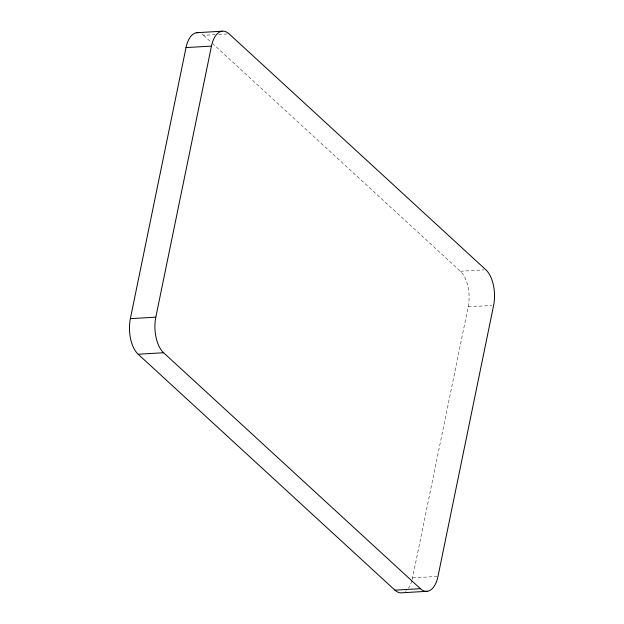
<?xml version="1.0" encoding="UTF-8"?>
<svg xmlns="http://www.w3.org/2000/svg" width="624" height="624" viewBox="0 0 624 624"><rect width="100%" height="100%" fill="white"/><g stroke="black" fill="none" stroke-linecap="round" stroke-linejoin="round"><path stroke-width="0.47" stroke-dasharray="3.12 2.34" d="M412.191 579.446A26.645 13.549 86.7 0 0 412.534 577.902L468.179 306.836A26.645 13.549 86.7 0 0 460.395 271.253L211.513 42.58M201.919 34.016A26.645 13.549 86.7 0 1 203.619 35.334L214.929 34.671M218.704 34.453L227.183 33.953M460.395 271.253L483.959 269.872M468.179 306.836L491.743 305.456M412.534 577.902L437.042 576.467M203.619 35.334L210.795 41.925M411.785 580.928A26.645 13.549 86.7 0 1 408.385 588.299M406.411 590.546A26.645 13.549 86.7 0 1 405.35 591.404"/><path stroke-width="0.94" d="M427.385 591.295L401.934 592.784A26.645 13.549 86.7 0 1 394.93 590.156L138.161 354.237A26.645 13.549 86.7 0 1 130.369 318.653L186.014 47.588A26.645 13.549 86.7 0 1 198.385 32.69M420.381 588.666L163.605 352.747A26.645 13.549 86.7 0 1 155.821 317.164L211.466 46.098A26.645 13.549 86.7 0 1 229.07 33.844L485.839 269.763A26.645 13.549 86.7 0 1 493.631 305.347L437.986 576.412A26.645 13.549 86.7 0 1 420.381 588.666L394.93 590.156M196.615 32.705L222.066 31.216M186.014 47.588L211.466 46.098M130.369 318.653L155.821 317.164M138.161 354.237L163.605 352.747"/></g></svg>
